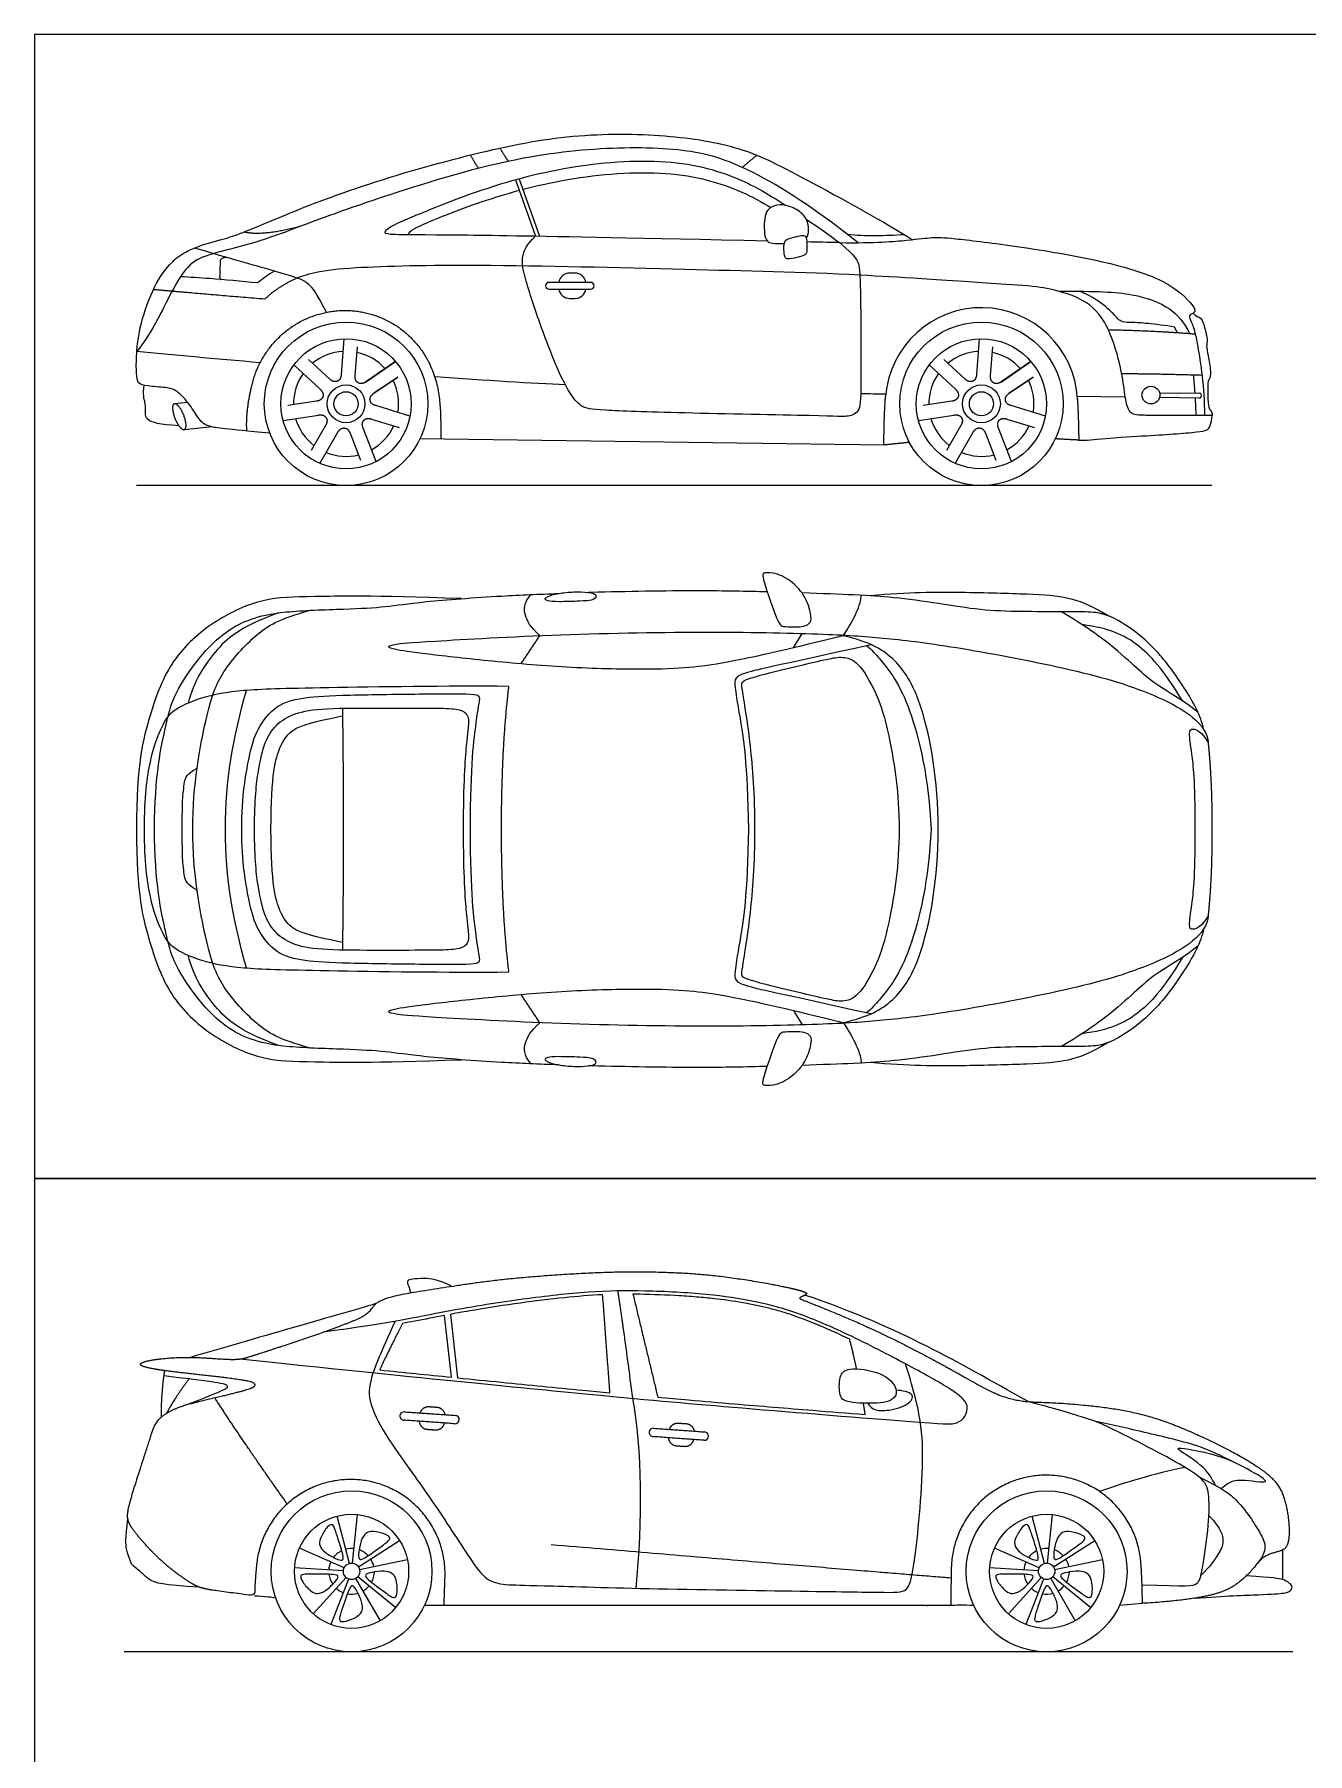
# Model space of a CAD drawing. Header units: millimetres. Extents: x 0.5 to 46.1, y 0.3 to 28.2.
# Drawn here: x 11.79 to 16.73, y 21.47 to 28.15 of the extents above; entities that cross this region are included whole.
import ezdxf

# ---------------------------------------------------------------- set-up
doc = ezdxf.new("R2010")
doc.units = ezdxf.units.MM
for name, color, linetype, true_color in [('AG-DETAIL', 7, 'Continuous', 0x66ffff), ('AG-DIAGRAM', 7, 'Continuous', 0xfecc66), ('AG-TRANSPORT', 7, 'Continuous', 0x66ccff), ('X-VPRT', 6, 'Continuous', 0xff00ff)]:
    doc.layers.add(name, color=color, linetype=linetype, true_color=true_color)

msp = doc.modelspace()

# ---------------------------------------------------------------- linework, layer by layer
at = {"layer": 'AG-DETAIL'}
msp.add_open_spline([(14.994, 27.2107), (14.7662, 27.2224), (14.3222, 27.2314), (13.5394, 27.2534), (13.0563, 27.2437), (12.886, 27.2255), (12.8318, 27.208), (12.8074, 27.1995)], degree=3, knots=[0, 0, 0, 0, 1.491368, 3.113829, 4.366124, 5.080544, 5.584113, 5.584113, 5.584113, 5.584113], dxfattribs=at)
at = {"layer": 'AG-DIAGRAM'}
for points in [[(16.3617, 26.3935), (12.1837, 26.3935)], [(16.6759, 21.8638), (12.1359, 21.8638)]]:
    msp.add_lwpolyline(points, dxfattribs=at)
at = {"layer": 'AG-TRANSPORT'}
for p, q in [((16.2277, 26.9864), (16.2163, 27.0092)), ((12.9899, 26.9637), (12.9795, 26.8248)), ((13.0337, 26.8207), (13.0421, 26.9326)), ((15.4579, 26.9637), (15.4475, 26.8248)), ((15.5017, 26.8207), (15.5101, 26.9326)), ((12.7954, 26.8621), (12.8975, 26.7673)), ((12.9345, 26.8072), (12.8523, 26.8834)), ((13.0743, 26.7957), (13.1906, 26.8751)), ((13.1906, 26.8751), (13.0755, 26.7966)), ((15.2634, 26.8621), (15.3655, 26.7673)), ((15.4025, 26.8072), (15.3203, 26.8834)), ((15.5423, 26.7957), (15.6586, 26.8751)), ((15.6586, 26.8751), (15.5435, 26.7966)), ((13.1988, 26.8148), (13.1049, 26.7508)), ((13.1062, 26.7517), (13.1988, 26.8148)), ((15.6668, 26.8148), (15.5729, 26.7508)), ((15.5742, 26.7517), (15.6668, 26.8148)), ((12.8833, 26.7211), (12.7724, 26.7044)), ((13.0393, 26.7719), (13.0393, 26.7719)), ((13.0699, 26.7269), (13.0699, 26.7269)), ((15.3513, 26.7211), (15.2404, 26.7044)), ((15.5073, 26.7719), (15.5073, 26.7719)), ((15.5379, 26.7269), (15.5379, 26.7269)), ((16.0251, 26.7365), (15.8386, 26.7389)), ((16.3117, 26.7335), (16.1579, 26.735)), ((16.1581, 26.7541), (16.3119, 26.7525)), ((12.7536, 26.6466), (12.8914, 26.6674)), ((13.0973, 26.6519), (13.2045, 26.6189)), ((13.2465, 26.6628), (13.1134, 26.7039)), ((15.2216, 26.6466), (15.3594, 26.6674)), ((15.5653, 26.6519), (15.6725, 26.6189)), ((15.7145, 26.6628), (15.5814, 26.7039)), ((12.4778, 26.6211), (12.3688, 26.6105)), ((12.9186, 26.6274), (12.8625, 26.5303)), ((12.896, 26.4796), (12.9657, 26.6003)), ((13.0139, 26.5966), (13.0548, 26.4923)), ((13.1154, 26.4868), (13.0645, 26.6165)), ((15.3866, 26.6274), (15.3305, 26.5303)), ((15.364, 26.4796), (15.4337, 26.6003)), ((15.4819, 26.5966), (15.5228, 26.4923)), ((15.5834, 26.4868), (15.5325, 26.6165)), ((14.7357, 25.763), (14.7695, 25.819)), ((14.7357, 24.3547), (14.7695, 24.2988)), ((16.0915, 22.0514), (16.0022, 22.0432))]:
    msp.add_line(p, q, dxfattribs=at)
for points in [[(13.656, 27.5815), (13.7343, 27.3615)], [(13.7511, 27.3612), (13.6712, 27.5857)], [(12.3832, 26.7164), (12.3321, 26.7115)], [(15.0875, 26.551), (13.2849, 26.5746)], [(15.8441, 26.57), (15.8773, 26.57)], [(13.4036, 23.1745), (13.4316, 22.9279)], [(13.4082, 22.9303), (13.3809, 23.1702)], [(13.0114, 22.2072), (12.9634, 22.3909)], [(13.0228, 22.208), (13.0426, 22.3969)], [(15.7114, 22.2072), (15.6634, 22.3909)], [(15.7228, 22.208), (15.7426, 22.3969)], [(12.9903, 22.1893), (12.8168, 22.2665)], [(13.0463, 22.1935), (13.2062, 22.2959)], [(15.6903, 22.1893), (15.5168, 22.2665)], [(15.7463, 22.1935), (15.9062, 22.2959)], [(12.9876, 22.1782), (12.798, 22.1893)], [(13.0507, 22.1829), (13.2364, 22.2224)], [(15.6876, 22.1782), (15.498, 22.1893)], [(15.7507, 22.1829), (15.9364, 22.2224)], [(12.9981, 22.1526), (12.871, 22.0115)], [(13.0078, 22.1465), (12.9387, 21.9697)], [(13.0354, 22.1486), (13.1304, 21.9842)], [(13.0441, 22.156), (13.191, 22.0356)], [(15.6981, 22.1526), (15.571, 22.0115)], [(15.7078, 22.1465), (15.6387, 21.9697)], [(15.7354, 22.1486), (15.8304, 21.9842)], [(15.7441, 22.156), (15.891, 22.0356)]]:
    msp.add_lwpolyline(points, dxfattribs=at)
for centre, radius in [((12.9982, 26.711), 0.3175), ((15.4662, 26.711), 0.3175), ((12.9982, 26.711), 0.2529), ((15.4662, 26.711), 0.2529), ((12.9982, 26.711), 0.0735), ((15.4662, 26.711), 0.0735), ((16.1249, 26.7449), 0.0345), ((12.9982, 26.711), 0.0469), ((15.4662, 26.711), 0.0469), ((13.0195, 22.1763), 0.3125), ((15.7195, 22.1763), 0.3125), ((13.0195, 22.1763), 0.2218), ((15.7195, 22.1763), 0.2218), ((13.0195, 22.1763), 0.0319), ((15.7195, 22.1763), 0.0319)]:
    msp.add_circle(centre, radius, dxfattribs=at)
for centre, radius, start, end in [((13.7867, 27.1695), 0.0133, 90, 180), ((13.8675, 27.1751), 0.0438, 90, 169.95517), ((13.8869, 27.1751), 0.0438, 10.04483, 90), ((13.9483, 27.1695), 0.0133, 360, 90), ((13.7867, 27.1695), 0.0133, 180, 270), ((13.8675, 27.1644), 0.0438, 190.72215, 270), ((13.8869, 27.1644), 0.0438, 270, 349.27785), ((13.9483, 27.1695), 0.0133, 270, 0), ((15.4662, 26.711), 0.3734, 2.83851, 175.4442), ((12.9982, 26.711), 0.2041, 93.36233, 129.48767), ((12.9982, 26.711), 0.2041, 41.93635, 78.05767), ((15.4662, 26.711), 0.2041, 93.36233, 129.48767), ((15.4662, 26.711), 0.2041, 41.93635, 78.05767), ((12.9982, 26.711), 0.2041, 144.79233, 180.91767), ((12.9982, 26.711), 0.2041, 350.51233, 26.63321), ((15.4662, 26.711), 0.2041, 144.79233, 180.91767), ((15.4662, 26.711), 0.2041, 350.51233, 26.63321), ((16.3118, 26.743), 0.0095, 269.40418, 95.4032), ((12.9982, 26.711), 0.2041, 196.22233, 232.34767), ((15.4662, 26.711), 0.2041, 196.22233, 232.34767), ((12.9982, 26.711), 0.2041, 299.08233, 335.20767), ((15.4662, 26.711), 0.2041, 299.08233, 335.20767), ((12.9982, 26.711), 0.2041, 247.65233, 283.77767), ((15.4662, 26.711), 0.2041, 247.65233, 283.77767), ((13.2234, 22.7797), 0.0163, 175.95671, 265.95671), ((13.2234, 22.7797), 0.0163, 85.95671, 175.95671), ((13.4216, 22.7657), 0.0163, 355.95671, 85.95671), ((13.4216, 22.7657), 0.0163, 265.95671, 355.95671), ((14.1917, 22.7156), 0.0163, 85.95671, 175.95671), ((14.1917, 22.7156), 0.0163, 175.95671, 265.95671), ((14.3898, 22.7016), 0.0163, 355.95671, 85.95671), ((14.3898, 22.7016), 0.0163, 265.95671, 355.95671), ((13.0195, 22.1763), 0.0886, 115.25966, 142.51245), ((13.0195, 22.1763), 0.0886, 84, 104.64704), ((13.0195, 22.1763), 0.0886, 43.25966, 70.51245), ((15.7195, 22.1763), 0.0886, 115.25966, 142.51245), ((15.7195, 22.1763), 0.0886, 84, 104.64704), ((15.7195, 22.1763), 0.0886, 43.25966, 70.51245), ((13.0195, 22.1763), 0.0886, 156, 176.64704), ((13.0195, 22.1763), 0.0886, 12, 32.64704), ((13.0195, 22.1763), 0.0886, 331.25966, 358.51245), ((15.7195, 22.1763), 0.0886, 156, 176.64704), ((15.7195, 22.1763), 0.0886, 12, 32.64704), ((15.7195, 22.1763), 0.0886, 331.25966, 358.51245), ((13.0195, 22.1763), 0.0886, 187.25966, 214.51245), ((13.0195, 22.1763), 0.0886, 228, 248.64704), ((13.0195, 22.1763), 0.0886, 300, 320.64704), ((15.7195, 22.1763), 0.0886, 187.25966, 214.51245), ((15.7195, 22.1763), 0.0886, 228, 248.64704), ((15.7195, 22.1763), 0.0886, 300, 320.64704), ((13.0195, 22.1763), 0.0886, 259.25966, 286.51245), ((15.7195, 22.1763), 0.0886, 259.25966, 286.51245)]:
    msp.add_arc(centre, radius, start, end, dxfattribs=at)
for points, degree in [([(12.5347, 27.3547), (12.6085, 27.3784), (12.6984, 27.4201), (13.0398, 27.5567), (13.5098, 27.6905), (13.8789, 27.7629), (14.2509, 27.7585), (14.536, 27.711), (14.7304, 27.613), (15.098, 27.4135), (15.1982, 27.3477)], 3), ([(14.9877, 27.3368), (14.7913, 27.4911), (14.5314, 27.6484), (14.3107, 27.7065), (13.9438, 27.7079), (13.5461, 27.6478), (12.965, 27.4577), (12.7384, 27.3664), (12.585, 27.3196), (12.4402, 27.286), (12.3759, 27.2465), (12.3021, 27.1142), (12.2415, 26.9851), (12.1853, 26.9138)], 3), ([(13.5126, 27.6254), (13.4968, 27.6499), (13.4814, 27.6774)], 2), ([(13.6292, 27.6528), (13.612, 27.676), (13.5964, 27.7044)], 2), ([(14.5938, 27.6765), (14.5676, 27.6557), (14.5377, 27.6291)], 2), ([(12.8241, 27.4013), (12.6755, 27.3601), (12.602, 27.3783)], 2), ([(12.7021, 26.5964), (12.5259, 26.6137), (12.4601, 26.6196), (12.4272, 26.6474), (12.3943, 26.7066), (12.3388, 26.7672), (12.3022, 26.7738), (12.2211, 26.7804), (12.1875, 26.7884), (12.1838, 26.8242), (12.1824, 26.8988), (12.1957, 27.0178), (12.2536, 27.176), (12.3168, 27.264), (12.3903, 27.3186), (12.5347, 27.3547)], 3), ([(12.9221, 27.0664), (12.8813, 27.1462), (12.8538, 27.1771), (12.8258, 27.1947), (12.7442, 27.22), (12.51, 27.286), (12.4096, 27.3161)], 3), ([(14.9147, 27.337), (14.9801, 27.2837), (14.9925, 27.2434), (14.9943, 27.2107), (14.9984, 27.0694), (14.9985, 26.7496), (14.9948, 26.6733), (14.9405, 26.6597), (14.8973, 26.6638), (14.256, 26.6757), (13.9695, 26.6857), (13.9085, 26.6958), (13.8682, 26.7514), (13.8256, 26.8278), (13.7534, 27.0125), (13.6903, 27.2052), (13.6678, 27.3031), (13.7341, 27.3615)], 3), ([(14.7866, 27.2968), (14.7889, 27.3035), (14.7883, 27.3253), (14.7874, 27.3612), (14.7748, 27.3662), (14.7471, 27.3608), (14.7103, 27.3511), (14.7008, 27.3438), (14.6983, 27.318), (14.7008, 27.2853), (14.7049, 27.2743), (14.7257, 27.273), (14.7741, 27.285), (14.7842, 27.29), (14.7866, 27.2968)], 3), ([(14.9147, 27.337), (15.0556, 27.3353), (15.1982, 27.3477), (15.2778, 27.3587), (15.3348, 27.3565), (15.5768, 27.328), (15.9232, 27.2724), (16.1951, 27.193), (16.3029, 27.0804), (16.2926, 27.0646), (16.2819, 27.0597), (16.2694, 27.051), (16.2859, 27.021), (16.3017, 26.9754), (16.3324, 26.774), (16.3324, 26.6656)], 3), ([(15.1667, 27.3678), (15.0947, 27.3628), (15.0124, 27.3609), (14.9465, 27.3688)], 3), ([(12.8074, 27.1995), (12.7282, 27.1623), (12.6826, 27.1173)], 2), ([(13.9483, 27.1827), (13.8675, 27.1827), (13.7867, 27.1827)], 2), ([(13.8869, 27.2189), (13.8772, 27.2189), (13.8675, 27.2189)], 2), ([(15.6273, 27.1704), (15.2694, 27.1948), (15.153, 27.2017), (14.994, 27.2107)], 3), ([(12.6826, 27.1173), (12.4079, 27.1399), (12.2498, 27.1545)], 2), ([(13.7867, 27.1562), (13.8675, 27.1562), (13.9483, 27.1562)], 2), ([(13.8675, 27.1205), (13.8772, 27.1205), (13.8869, 27.1205)], 2), ([(16.2888, 27.0633), (16.2977, 27.0518), (16.3145, 27.0494), (16.3275, 27.0311), (16.3428, 26.9688), (16.3443, 26.9563), (16.339, 26.9376), (16.3462, 26.9036), (16.3586, 26.8307), (16.3529, 26.8029), (16.3437, 26.8061), (16.3464, 26.7218), (16.3483, 26.6873), (16.3644, 26.6782), (16.3625, 26.6656)], 3), ([(16.2972, 26.981), (16.1572, 26.9933), (15.9596, 26.9978)], 2), ([(12.6644, 26.8704), (12.4893, 26.8855), (12.3233, 26.9006), (12.1853, 26.9138)], 3), ([(12.3488, 26.6257), (12.2705, 26.6307), (12.2197, 26.6465), (12.2187, 26.6758), (12.2207, 26.7117), (12.2077, 26.7487), (12.2145, 26.7829)], 3), ([(12.9638, 26.7987), (12.9497, 26.793), (12.9345, 26.8072)], 2), ([(12.9795, 26.8248), (12.9779, 26.8041), (12.9638, 26.7987)], 2), ([(13.0453, 26.7925), (13.0321, 26.8), (13.0337, 26.8207)], 2), ([(13.0755, 26.7966), (13.0584, 26.7849), (13.0453, 26.7925)], 2), ([(13.8501, 26.7852), (13.724, 26.7899), (13.544, 26.8012), (13.3425, 26.8158)], 3), ([(15.4318, 26.7987), (15.4177, 26.793), (15.4025, 26.8072)], 2), ([(15.4475, 26.8248), (15.4459, 26.8041), (15.4318, 26.7987)], 2), ([(15.5133, 26.7925), (15.5001, 26.8), (15.5017, 26.8207)], 2), ([(15.5435, 26.7966), (15.5264, 26.7849), (15.5133, 26.7925)], 2), ([(16.3231, 26.8215), (16.1483, 26.8267), (16.011, 26.8273)], 2), ([(16.2962, 26.7527), (16.2939, 26.7857), (16.2905, 26.8225)], 2), ([(12.9082, 26.7387), (12.9038, 26.7242), (12.8833, 26.7211)], 2), ([(12.8975, 26.7673), (12.9127, 26.7532), (12.9082, 26.7387)], 2), ([(13.0914, 26.725), (13.089, 26.74), (13.1062, 26.7517)], 2), ([(13.1134, 26.7039), (13.0935, 26.71), (13.0914, 26.725)], 2), ([(15.0946, 26.7484), (15.062, 26.7488), (15.0293, 26.7492), (14.9972, 26.7496)], 3), ([(15.0875, 26.551), (15.0875, 26.66), (15.0939, 26.7406)], 2), ([(15.3762, 26.7387), (15.3718, 26.7242), (15.3513, 26.7211)], 2), ([(15.3655, 26.7673), (15.3807, 26.7532), (15.3762, 26.7387)], 2), ([(15.5594, 26.725), (15.557, 26.74), (15.5742, 26.7517)], 2), ([(15.5814, 26.7039), (15.5615, 26.71), (15.5594, 26.725)], 2), ([(15.8392, 26.7294), (15.8441, 26.6292), (15.8441, 26.57)], 2), ([(16.3003, 26.6656), (16.2996, 26.6972), (16.2974, 26.7336)], 2), ([(12.8914, 26.6674), (12.9119, 26.6705), (12.9203, 26.6579)], 2), ([(12.9203, 26.6579), (12.929, 26.6454), (12.9186, 26.6274)], 2), ([(13.0645, 26.6165), (13.0569, 26.6358), (13.0673, 26.6469)], 2), ([(13.0673, 26.6469), (13.0775, 26.6581), (13.0973, 26.6519)], 2), ([(15.3594, 26.6674), (15.3799, 26.6705), (15.3883, 26.6579)], 2), ([(15.3883, 26.6579), (15.397, 26.6454), (15.3866, 26.6274)], 2), ([(15.5325, 26.6165), (15.5249, 26.6358), (15.5353, 26.6469)], 2), ([(15.5353, 26.6469), (15.5455, 26.6581), (15.5653, 26.6519)], 2), ([(15.8773, 26.57), (15.9856, 26.5809), (16.0983, 26.5862), (16.2143, 26.5939), (16.3127, 26.602), (16.3447, 26.6076), (16.356, 26.6236), (16.3607, 26.6514), (16.3625, 26.6656)], 3), ([(12.9657, 26.6003), (12.9761, 26.6183), (12.9912, 26.617)], 2), ([(12.9912, 26.617), (13.0063, 26.616), (13.0139, 26.5966)], 2), ([(15.4337, 26.6003), (15.4441, 26.6183), (15.4592, 26.617)], 2), ([(15.4592, 26.617), (15.4743, 26.616), (15.4819, 26.5966)], 2), ([(15.1863, 26.5611), (15.1369, 26.5561), (15.0875, 26.551)], 2), ([(15.8441, 26.57), (15.7986, 26.5724), (15.753, 26.5748)], 2), ([(14.6706, 25.8799), (14.6556, 25.9137), (14.611, 26.049), (14.6181, 26.0549), (14.6708, 26.0562), (14.7434, 26.0136), (14.7869, 25.9541), (14.8054, 25.8929), (14.8059, 25.8587), (14.7759, 25.8461), (14.7468, 25.8435), (14.7008, 25.8461), (14.6856, 25.8461), (14.6706, 25.8799)], 3), ([(13.8256, 25.9424), (13.8482, 25.9423), (13.914, 25.9445), (13.9554, 25.9475), (13.9714, 25.9589), (13.9685, 25.9758), (13.911, 25.9813), (13.8538, 25.9796), (13.7925, 25.9694), (13.7651, 25.9538), (13.7786, 25.9454), (13.803, 25.9426), (13.8256, 25.9424)], 3), ([(15.9579, 25.8876), (15.8928, 25.9283), (15.8047, 25.9624), (15.6651, 25.9714), (15.3917, 25.9792), (15.1852, 25.9792), (15.0348, 25.9655)], 3), ([(13.4464, 25.9542), (13.0906, 25.9675), (12.8436, 25.9603), (12.6824, 25.9603), (12.487, 25.8754), (12.3139, 25.7213), (12.2361, 25.5132), (12.1837, 25.3099), (12.1837, 25.0589)], 3), ([(12.4028, 25.0589), (12.4028, 25.2327), (12.4584, 25.5289), (12.5084, 25.6671), (12.6521, 25.8251), (12.7379, 25.8759), (12.8591, 25.9089)], 3), ([(13.7507, 25.8107), (13.7128, 25.8438), (13.691, 25.8907), (13.6868, 25.9344), (13.7164, 25.9702)], 3), ([(14.9298, 25.8102), (14.9701, 25.8704), (15.0008, 25.9335), (14.9992, 25.9684)], 3), ([(12.7361, 25.8991), (12.5828, 25.8434), (12.4857, 25.7552), (12.4071, 25.6337), (12.3848, 25.5487)], 3), ([(16.3076, 25.512), (16.262, 25.5514), (16.1585, 25.6086), (16.0903, 25.6652), (16.0086, 25.7411), (15.905, 25.8261), (15.7778, 25.9033)], 3), ([(16.2472, 25.5572), (16.1707, 25.6833), (16.0729, 25.7881), (15.9661, 25.8389), (15.8573, 25.8533)], 3), ([(14.9298, 25.8102), (14.7195, 25.7579), (14.4971, 25.7087), (14.3693, 25.6888), (14.2232, 25.6777), (13.915, 25.6817), (13.599, 25.7063), (13.3218, 25.7372), (13.1765, 25.7563), (13.1574, 25.7682), (13.1828, 25.7777), (13.2694, 25.7857), (13.8229, 25.8174), (14.4392, 25.8278), (14.8934, 25.8167), (15.0856, 25.8032), (15.358, 25.7698), (15.8376, 25.6785), (16.1617, 25.584), (16.3443, 25.4672), (16.3467, 25.395)], 3), ([(13.678, 25.7008), (13.7143, 25.7558), (13.7507, 25.8107)], 2), ([(15.2983, 25.0589), (15.2983, 25.2516), (15.2384, 25.576), (15.1252, 25.7347), (15.0299, 25.7865), (14.9298, 25.8102)], 3), ([(14.5864, 25.0589), (14.5864, 25.1938), (14.5692, 25.4054), (14.5416, 25.5737), (14.5369, 25.607), (14.5317, 25.631), (14.5572, 25.6425), (14.6302, 25.6638), (14.7818, 25.6993), (14.8824, 25.7232), (14.9334, 25.7305), (14.9933, 25.7081), (15.0715, 25.5627), (15.1085, 25.4278), (15.1465, 25.2001), (15.1465, 25.0589)], 3), ([(13.6306, 25.6133), (13.3908, 25.6157), (12.8325, 25.607), (12.5863, 25.6006), (12.4307, 25.572), (12.312, 25.517), (12.2798, 25.4529), (12.2345, 25.3401), (12.2138, 25.1853), (12.2138, 25.0589)], 3), ([(12.5294, 25.0589), (12.5294, 25.2529), (12.5578, 25.4059), (12.6114, 25.5977)], 3), ([(12.5931, 25.0589), (12.5931, 25.1886), (12.624, 25.3565), (12.6491, 25.4465), (12.725, 25.5462), (12.8331, 25.572), (12.9804, 25.5803), (13.331, 25.5848), (13.4841, 25.5848), (13.5149, 25.581), (13.5175, 25.5629), (13.5079, 25.5166), (13.48, 25.3082), (13.48, 25.0589)], 3), ([(13.602, 25.0589), (13.602, 25.3727), (13.6306, 25.6133)], 2), ([(12.6427, 25.0589), (12.6427, 25.1763), (12.6571, 25.2966), (12.6819, 25.4002), (12.7224, 25.4652), (12.7945, 25.5115), (12.9058, 25.5295), (13.1386, 25.5295), (13.3509, 25.5295), (13.4307, 25.5269), (13.4699, 25.5108), (13.4763, 25.4767), (13.4667, 25.4169), (13.4532, 25.2394), (13.4532, 25.0589)], 3), ([(12.9837, 25.5285), (12.987, 25.3748), (12.987, 25.0589)], 2), ([(12.7065, 25.0589), (12.7065, 25.2745), (12.7432, 25.3967), (12.7882, 25.4469), (12.8454, 25.4707), (12.9842, 25.4989)], 3), ([(16.2971, 25.0589), (16.2971, 25.2528), (16.2815, 25.3664), (16.2716, 25.4372), (16.2804, 25.4549), (16.322, 25.4375), (16.3467, 25.395)], 3), ([(16.3467, 25.395), (16.3617, 25.2543), (16.3617, 25.0589)], 2), ([(12.3621, 25.0589), (12.3621, 25.1195), (12.3621, 25.1685), (12.3702, 25.2486), (12.3789, 25.2724), (12.4193, 25.2964)], 3), ([(12.1837, 25.0589), (12.1837, 24.8078), (12.2361, 24.6045), (12.3139, 24.3964), (12.487, 24.2424), (12.6824, 24.1574), (12.8436, 24.1574), (13.0906, 24.1502), (13.4464, 24.1635)], 3), ([(12.2138, 25.0589), (12.2138, 24.9325), (12.2345, 24.7776), (12.2798, 24.6648), (12.312, 24.6007), (12.4307, 24.5457), (12.5863, 24.5171), (12.8325, 24.5108), (13.3908, 24.502), (13.6306, 24.5044)], 3), ([(12.4193, 24.8214), (12.3789, 24.8453), (12.3702, 24.8692), (12.3621, 24.9492), (12.3621, 24.9982), (12.3621, 25.0589)], 3), ([(12.8591, 24.2089), (12.7379, 24.2418), (12.6521, 24.2926), (12.5084, 24.4506), (12.4584, 24.5888), (12.4028, 24.885), (12.4028, 25.0589)], 3), ([(12.6114, 24.52), (12.5578, 24.7119), (12.5294, 24.8648), (12.5294, 25.0589)], 3), ([(13.48, 25.0589), (13.48, 24.8095), (13.5079, 24.6011), (13.5175, 24.5548), (13.5149, 24.5368), (13.4841, 24.5329), (13.331, 24.5329), (12.9804, 24.5374), (12.8331, 24.5458), (12.725, 24.5715), (12.6491, 24.6712), (12.624, 24.7613), (12.5931, 24.9292), (12.5931, 25.0589)], 3), ([(13.4532, 25.0589), (13.4532, 24.8783), (13.4667, 24.7008), (13.4763, 24.641), (13.4699, 24.6069), (13.4307, 24.5908), (13.3509, 24.5882), (13.1386, 24.5882), (12.9058, 24.5882), (12.7945, 24.6062), (12.7224, 24.6526), (12.6819, 24.7175), (12.6571, 24.8211), (12.6427, 24.9414), (12.6427, 25.0589)], 3), ([(12.9842, 24.6188), (12.8454, 24.6471), (12.7882, 24.6709), (12.7432, 24.7211), (12.7065, 24.8433), (12.7065, 25.0589)], 3), ([(12.987, 25.0589), (12.987, 24.7429), (12.9837, 24.5892)], 2), ([(13.6306, 24.5044), (13.602, 24.7451), (13.602, 25.0589)], 2), ([(15.1465, 25.0589), (15.1465, 24.9176), (15.1085, 24.6899), (15.0715, 24.555), (14.9933, 24.4096), (14.9334, 24.3872), (14.8824, 24.3945), (14.7818, 24.4185), (14.6302, 24.4539), (14.5572, 24.4753), (14.5317, 24.4867), (14.5369, 24.5107), (14.5416, 24.544), (14.5692, 24.7123), (14.5864, 24.9239), (14.5864, 25.0589)], 3), ([(14.9298, 24.3076), (15.0299, 24.3312), (15.1252, 24.383), (15.2384, 24.5417), (15.2983, 24.8661), (15.2983, 25.0589)], 3), ([(16.3467, 24.7228), (16.322, 24.6802), (16.2804, 24.6628), (16.2716, 24.6805), (16.2815, 24.7514), (16.2971, 24.865), (16.2971, 25.0589)], 3), ([(16.3617, 25.0589), (16.3617, 24.8634), (16.3467, 24.7228)], 2), ([(16.3467, 24.7228), (16.3443, 24.6505), (16.1617, 24.5338), (15.8376, 24.4393), (15.358, 24.3479), (15.0856, 24.3146), (14.8934, 24.3011), (14.4392, 24.29), (13.8229, 24.3003), (13.2694, 24.332), (13.1828, 24.34), (13.1574, 24.3495), (13.1765, 24.3614), (13.3218, 24.3805), (13.599, 24.4115), (13.915, 24.4361), (14.2232, 24.44), (14.3693, 24.4289), (14.4971, 24.4091), (14.7195, 24.3598), (14.9298, 24.3076)], 3), ([(16.3076, 24.6058), (16.262, 24.5663), (16.1585, 24.5091), (16.0903, 24.4525), (16.0086, 24.3766), (15.905, 24.2917), (15.7778, 24.2144)], 3), ([(12.7361, 24.2186), (12.5828, 24.2743), (12.4857, 24.3625), (12.4071, 24.484), (12.3848, 24.569)], 3), ([(16.2472, 24.5606), (16.1707, 24.4345), (16.0729, 24.3296), (15.9661, 24.2788), (15.8573, 24.2644)], 3), ([(13.7507, 24.3071), (13.7143, 24.362), (13.678, 24.4169)], 2), ([(13.7164, 24.1476), (13.6868, 24.1833), (13.691, 24.2271), (13.7128, 24.274), (13.7507, 24.3071)], 3), ([(14.9298, 24.3076), (14.9701, 24.2474), (15.0008, 24.1842), (14.9992, 24.1493)], 3), ([(14.6706, 24.2378), (14.6556, 24.204), (14.611, 24.0688), (14.6181, 24.0629), (14.6708, 24.0615), (14.7434, 24.1041), (14.7869, 24.1636), (14.8054, 24.2248), (14.8059, 24.259), (14.7759, 24.2717), (14.7468, 24.2742), (14.7008, 24.2717), (14.6856, 24.2717), (14.6706, 24.2378)], 3), ([(13.8256, 24.1753), (13.8482, 24.1754), (13.914, 24.1732), (13.9554, 24.1702), (13.9714, 24.1588), (13.9685, 24.142), (13.911, 24.1365), (13.8538, 24.1382), (13.7925, 24.1483), (13.7651, 24.1639), (13.7786, 24.1723), (13.803, 24.1752), (13.8256, 24.1753)], 3), ([(15.9579, 24.2302), (15.8928, 24.1894), (15.8047, 24.1553), (15.6651, 24.1463), (15.3917, 24.1386), (15.1852, 24.1386), (15.0348, 24.1522)], 3), ([(13.408, 23.2834), (13.3556, 23.3115), (13.2946, 23.3145), (13.255, 23.3115), (13.2332, 23.3064), (13.2379, 23.2929), (13.2445, 23.2756), (13.2476, 23.2581)], 3), ([(12.5864, 23.0011), (13.2666, 22.9304), (14.0787, 22.85), (14.4613, 22.8167), (15.3077, 22.7481), (15.3619, 22.7472), (15.3994, 22.767), (15.4169, 22.8103), (15.4016, 22.8446), (15.3348, 22.8934), (15.176, 22.9809), (14.9279, 23.109), (14.7221, 23.1929), (14.5877, 23.2254), (14.4108, 23.2543), (14.1509, 23.2678), (13.9479, 23.2651), (13.6898, 23.2354), (13.4029, 23.1911), (13.1547, 23.1379), (12.9108, 23.1057)], 3), ([(14.0232, 22.8699), (14.009, 23.0602), (13.9949, 23.2506)], 2), ([(14.1121, 22.8482), (14.0791, 23.1023), (14.0545, 23.2657)], 2), ([(14.1126, 23.2526), (14.1608, 23.0526), (14.209, 22.8526)], 2), ([(15.6476, 22.8356), (15.4972, 22.9198), (15.2717, 23.0497), (14.9739, 23.1833), (14.7808, 23.2493)], 3), ([(13.1142, 23.216), (12.9599, 23.1708), (12.6935, 23.0945), (12.3933, 23.0073)], 3), ([(13.1892, 23.1479), (13.1334, 23.0283), (13.0801, 22.9028), (13.0901, 22.8225), (13.1487, 22.7025), (13.3184, 22.4751), (13.4889, 22.2107), (13.5413, 22.1403), (13.6134, 22.1223), (13.719, 22.1232), (14.1248, 22.1086), (14.8325, 22.0988), (15.1268, 22.0934), (15.1854, 22.0961), (15.2034, 22.1918), (15.2242, 22.3605), (15.2404, 22.5924), (15.2359, 22.7548), (15.1998, 22.8947), (15.1715, 22.9821)], 3), ([(13.2175, 23.1394), (13.1542, 23.0149), (13.1289, 22.9586)], 2), ([(14.9816, 22.9626), (14.9697, 23.0166), (14.9545, 23.0777)], 2), ([(12.2807, 22.7756), (12.2802, 22.8586), (12.2937, 22.9558)], 2), ([(12.3793, 22.8237), (12.5272, 22.8804), (12.5498, 22.8965), (12.5111, 22.9089), (12.3934, 22.9228), (12.291, 22.9356)], 3), ([(12.3885, 22.9235), (12.3335, 22.8519), (12.3003, 22.7897)], 2), ([(13.1289, 22.9586), (13.222, 22.9491), (13.3151, 22.9396), (13.4082, 22.9303)], 3), ([(12.7695, 22.4382), (12.5836, 22.7008), (12.4886, 22.8505)], 2), ([(14.125, 22.1105), (14.1504, 22.3718), (14.1481, 22.656), (14.1121, 22.8482)], 3), ([(13.2246, 22.7959), (13.3237, 22.7889), (13.4228, 22.7819)], 2), ([(15.0147, 22.7854), (15.0117, 22.8064), (15.0079, 22.8292)], 2), ([(16.0903, 22.1242), (16.2662, 22.1176), (16.3115, 22.1213), (16.3218, 22.1702), (16.3495, 22.3398), (16.3532, 22.4794), (16.3335, 22.5328), (16.2439, 22.59), (16.0965, 22.6687), (15.9336, 22.7498), (15.8946, 22.7652), (15.7424, 22.8102), (15.6476, 22.8356)], 3), ([(13.4205, 22.7494), (13.3214, 22.7564), (13.2223, 22.7634)], 2), ([(14.1928, 22.7319), (14.2919, 22.7249), (14.391, 22.7179)], 2), ([(14.3887, 22.6854), (14.2896, 22.6924), (14.1905, 22.6994)], 2), ([(16.3116, 22.5428), (16.4074, 22.4961), (16.4578, 22.4573), (16.5192, 22.3748), (16.5543, 22.3163), (16.5804, 22.2621), (16.5431, 22.2128)], 3), ([(12.4286, 22.1147), (12.2822, 22.1232), (12.2342, 22.1376), (12.1913, 22.1849), (12.1623, 22.1997), (12.1576, 22.2311), (12.1439, 22.256), (12.141, 22.3039), (12.1504, 22.3805)], 3), ([(16.3499, 22.3935), (16.3973, 22.3416), (16.4127, 22.2895), (16.3871, 22.2431), (16.3545, 22.1946), (16.3189, 22.1604)], 3), ([(12.9832, 22.22), (12.9784, 22.2183), (12.9608, 22.2232), (12.9132, 22.2493), (12.894, 22.2748), (12.8941, 22.3007), (12.9233, 22.3503), (12.9435, 22.3615), (12.9519, 22.3499), (12.9669, 22.3051), (12.9894, 22.2332), (12.9879, 22.2217), (12.9832, 22.22)], 3), ([(13.0498, 22.2243), (13.0467, 22.2283), (13.0459, 22.2465), (13.0561, 22.3), (13.0744, 22.326), (13.099, 22.334), (13.1552, 22.3215), (13.1721, 22.3058), (13.1637, 22.2942), (13.1257, 22.2661), (13.0643, 22.2225), (13.0529, 22.2203), (13.0498, 22.2243)], 3), ([(15.6832, 22.22), (15.6784, 22.2183), (15.6608, 22.2232), (15.6132, 22.2493), (15.594, 22.2748), (15.5941, 22.3007), (15.6233, 22.3503), (15.6435, 22.3615), (15.6519, 22.3499), (15.6669, 22.3051), (15.6894, 22.2332), (15.6879, 22.2217), (15.6832, 22.22)], 3), ([(15.7498, 22.2243), (15.7467, 22.2283), (15.7459, 22.2465), (15.7561, 22.3), (15.7744, 22.326), (15.799, 22.334), (15.8552, 22.3215), (15.8721, 22.3058), (15.8637, 22.2942), (15.8257, 22.2661), (15.7643, 22.2225), (15.7529, 22.2203), (15.7498, 22.2243)], 3), ([(15.3483, 22.15), (14.9006, 22.1858), (13.7955, 22.2793)], 2), ([(16.6373, 22.144), (16.6373, 22.215), (16.6373, 22.2603)], 2), ([(13.0745, 22.1623), (13.0774, 22.1664), (13.0944, 22.1728), (13.1484, 22.1797), (13.1788, 22.1703), (13.194, 22.1493), (13.1995, 22.0921), (13.1898, 22.0711), (13.1762, 22.0755), (13.1377, 22.103), (13.0772, 22.1479), (13.0716, 22.1581), (13.0745, 22.1623)], 3), ([(15.7745, 22.1623), (15.7774, 22.1664), (15.7944, 22.1728), (15.8484, 22.1797), (15.8788, 22.1703), (15.894, 22.1493), (15.8995, 22.0921), (15.8898, 22.0711), (15.8762, 22.0755), (15.8377, 22.103), (15.7772, 22.1479), (15.7716, 22.1581), (15.7745, 22.1623)], 3), ([(12.9667, 22.1553), (12.9668, 22.1502), (12.9567, 22.135), (12.9171, 22.0978), (12.887, 22.0874), (12.8624, 22.0955), (12.8243, 22.1386), (12.8198, 22.1613), (12.8334, 22.1657), (12.8807, 22.1661), (12.956, 22.1653), (12.9666, 22.1603), (12.9667, 22.1553)], 3), ([(13.0231, 22.1196), (13.028, 22.1182), (13.0393, 22.1039), (13.0625, 22.0547), (13.063, 22.0228), (13.0477, 22.002), (12.995, 21.979), (12.972, 21.9818), (12.972, 21.9961), (12.9863, 22.0412), (13.0103, 22.1126), (13.0183, 22.1211), (13.0231, 22.1196)], 3), ([(15.6667, 22.1553), (15.6668, 22.1502), (15.6567, 22.135), (15.6171, 22.0978), (15.587, 22.0874), (15.5624, 22.0955), (15.5243, 22.1386), (15.5198, 22.1613), (15.5334, 22.1657), (15.5807, 22.1661), (15.656, 22.1653), (15.6666, 22.1603), (15.6667, 22.1553)], 3), ([(15.7231, 22.1196), (15.728, 22.1182), (15.7393, 22.1039), (15.7625, 22.0547), (15.763, 22.0228), (15.7477, 22.002), (15.695, 21.979), (15.672, 21.9818), (15.672, 21.9961), (15.6863, 22.0412), (15.7103, 22.1126), (15.7183, 22.1211), (15.7231, 22.1196)], 3), ([(16.295, 22.072), (16.4144, 22.0809), (16.5663, 22.086), (16.6521, 22.091), (16.67, 22.1015), (16.6758, 22.1194), (16.6615, 22.131), (16.6409, 22.1458), (16.6024, 22.1516), (16.4959, 22.1591)], 3)]:
    msp.add_open_spline(points, degree=degree, dxfattribs=at)
for points, knots in [([(14.6344, 27.3432), (13.6369, 27.365), (13.2603, 27.3667), (13.1538, 27.368), (13.1476, 27.3762), (13.1589, 27.3952), (13.2451, 27.4341), (13.5178, 27.5444), (13.8457, 27.6373), (14.2606, 27.6707), (14.5282, 27.5935), (14.6515, 27.5172), (14.7051, 27.4818)], [12.088548, 12.088548, 12.088548, 12.088548, 13.111973, 14.225726, 15.339479, 16.453231, 17.566984, 18.680737, 19.79449, 20.908242, 22.021995, 22.875583, 22.875583, 22.875583, 22.875583]), ([(13.6859, 27.5443), (13.7409, 27.5587), (13.9154, 27.5976), (14.2606, 27.6254), (14.5021, 27.5557), (14.6126, 27.4946), (14.648, 27.473)], [19.241699, 19.241699, 19.241699, 19.241699, 19.79449, 20.908242, 22.021995, 22.574317, 22.574317, 22.574317, 22.574317]), ([(13.2418, 27.3672), (13.2406, 27.376), (13.2451, 27.3888), (13.4685, 27.4791), (13.6205, 27.5266), (13.6707, 27.5402)], [16.126379, 16.126379, 16.126379, 16.126379, 17.373132, 18.619885, 19.190313, 19.190313, 19.190313, 19.190313]), ([(14.786, 27.3543), (14.7995, 27.3728), (14.7926, 27.4335), (14.7494, 27.4671), (14.6942, 27.489), (14.6459, 27.4768), (14.6254, 27.4507), (14.6223, 27.4092), (14.6226, 27.3736), (14.6306, 27.3364), (14.6574, 27.3328), (14.7002, 27.333)], [0.006264, 0.006264, 0.006264, 0.006264, 0.169225, 0.338451, 0.507676, 0.676902, 0.846127, 1.015352, 1.184578, 1.353803, 1.518965, 1.518965, 1.518965, 1.518965]), ([(14.785, 27.4285), (14.8305, 27.3981), (14.8763, 27.3671), (14.9147, 27.337), (14.8711, 27.338), (14.8289, 27.3389), (14.7878, 27.3398)], [11.2956449, 11.2956449, 11.2956449, 11.2956449, 11.9992568, 11.9992568, 11.9992568, 12.0381655, 12.0381655, 12.0381655, 12.0381655]), ([(12.6543, 27.1804), (12.5928, 27.1869), (12.4694, 27.1977), (12.3934, 27.2025), (12.3554, 27.2047)], [0, 0, 0, 0, 0.780438, 1.392757, 1.392757, 1.392757, 1.392757]), ([(12.7196, 27.2264), (12.7078, 27.2193), (12.6847, 27.2041), (12.6643, 27.1885), (12.6543, 27.1804)], [0, 0, 0, 0, 0.3684982, 0.7240579, 0.7240579, 0.7240579, 0.7240579]), ([(16.3625, 26.6656), (16.1618, 26.6656), (16.0801, 26.6656), (16.0398, 26.6709), (16.0238, 26.7319), (16.0149, 26.8237), (15.9735, 26.9841), (15.9001, 27.1073), (15.7525, 27.1554), (15.6814, 27.1657), (15.6273, 27.1704)], [0, 0, 0, 0, 0.620923, 1.241847, 1.86277, 2.483694, 3.104617, 3.725541, 4.346464, 4.805129, 4.805129, 4.805129, 4.805129]), ([(15.7665, 27.1481), (15.9119, 27.1493), (16.0644, 27.1427), (16.2068, 27.0852), (16.251, 27.03), (16.2752, 26.9828)], [0, 0, 0, 0, 0.645216, 1.290432, 1.895068, 1.895068, 1.895068, 1.895068]), ([(16.2163, 27.0092), (16.1809, 27.0151), (16.1095, 27.0237), (16.0705, 27.0263), (16.0443, 27.027), (16.0098, 27.027), (15.9916, 27.0467), (15.927, 27.1163), (15.8466, 27.1482)], [0, 0, 0, 0, 0.594649, 1.102995, 1.102995, 1.102995, 1.344848, 1.828556, 1.828556, 1.828556, 1.828556]), ([(14.6343, 25.9803), (14.5538, 25.9826), (14.3574, 25.9867), (14.0793, 25.9817), (13.9443, 25.9781), (13.9401, 25.9779)], [7.856433, 7.856433, 7.856433, 7.856433, 8.353157, 8.995708, 9.016292, 9.016292, 9.016292, 9.016292]), ([(16.329, 25.4473), (16.3197, 25.4975), (16.2582, 25.608), (16.1488, 25.7586), (16.0274, 25.8565), (15.9487, 25.8935), (15.9039, 25.9029), (15.7861, 25.9034), (15.6184, 25.9034), (15.4621, 25.9081), (15.3057, 25.9357), (15.114, 25.9607), (15.0075, 25.9678), (14.8461, 25.9737), (14.7693, 25.9762)], [0, 0, 0, 0, 0.642551, 1.285101, 1.927652, 2.570202, 3.212753, 3.855303, 4.497854, 5.140404, 5.782955, 6.425506, 7.068056, 7.570455, 7.570455, 7.570455, 7.570455]), ([(12.2544, 25.0589), (12.2544, 25.2653), (12.3078, 25.5085), (12.327, 25.5737), (12.4244, 25.7306), (12.5375, 25.8353), (12.6256, 25.8764), (12.7402, 25.9061), (13.008, 25.914), (13.1544, 25.9213), (13.2768, 25.942), (13.5659, 25.9637), (13.7468, 25.9717), (13.8251, 25.9744)], [16.063764, 16.063764, 16.063764, 16.063764, 16.706314, 17.348865, 17.991415, 18.633966, 19.276517, 19.919067, 20.561618, 21.204168, 21.846719, 22.489269, 22.912707, 22.912707, 22.912707, 22.912707]), ([(15.0385, 25.7753), (14.6813, 25.6964), (14.5398, 25.667), (14.5087, 25.6467), (14.5063, 25.6189), (14.5222, 25.5284), (14.5581, 25.3127), (14.5611, 25.0589)], [-3.685911, -3.685911, -3.685911, -3.685911, -2.985941, -2.239456, -1.49297, -0.746485, 0, 0, 0, 0]), ([(15.0211, 25.7715), (15.0388, 25.7571), (15.0931, 25.6959), (15.189, 25.573), (15.2625, 25.2515), (15.2707, 25.0589)], [-2.397609, -2.397609, -2.397609, -2.397609, -1.998997, -0.999498, 0, 0, 0, 0]), ([(13.8251, 24.1433), (13.7468, 24.146), (13.5659, 24.154), (13.2768, 24.1757), (13.1544, 24.1965), (13.008, 24.2038), (12.7402, 24.2116), (12.6256, 24.2413), (12.5375, 24.2824), (12.4244, 24.3872), (12.327, 24.544), (12.3078, 24.6093), (12.2544, 24.8524), (12.2544, 25.0589)], [9.214821, 9.214821, 9.214821, 9.214821, 9.638258, 10.280809, 10.923359, 11.56591, 12.20846, 12.851011, 13.493562, 14.136112, 14.778663, 15.421213, 16.063764, 16.063764, 16.063764, 16.063764]), ([(14.5611, 25.0589), (14.5581, 24.805), (14.5222, 24.5893), (14.5063, 24.4988), (14.5087, 24.471), (14.5398, 24.4508), (14.6813, 24.4213), (15.0385, 24.3424)], [0, 0, 0, 0, 0.746485, 1.49297, 2.239456, 2.985941, 3.685911, 3.685911, 3.685911, 3.685911]), ([(15.2707, 25.0589), (15.2625, 24.8663), (15.189, 24.5447), (15.0931, 24.4218), (15.0388, 24.3606), (15.0211, 24.3462)], [0, 0, 0, 0, 0.999498, 1.998997, 2.397609, 2.397609, 2.397609, 2.397609]), ([(16.329, 24.6704), (16.3197, 24.6202), (16.2582, 24.5097), (16.1488, 24.3592), (16.0274, 24.2612), (15.9487, 24.2242), (15.9039, 24.2148), (15.7861, 24.2143), (15.6184, 24.2143), (15.4621, 24.2096), (15.3057, 24.182), (15.114, 24.157), (15.0075, 24.1499), (14.8461, 24.1441), (14.7693, 24.1416)], [0, 0, 0, 0, 0.642551, 1.285101, 1.927652, 2.570202, 3.212753, 3.855303, 4.497854, 5.140404, 5.782955, 6.425506, 7.068056, 7.570455, 7.570455, 7.570455, 7.570455]), ([(14.6343, 24.1374), (14.5538, 24.1351), (14.3574, 24.131), (14.0793, 24.1361), (13.9443, 24.1397), (13.9401, 24.1398)], [7.856433, 7.856433, 7.856433, 7.856433, 8.353157, 8.995708, 9.016292, 9.016292, 9.016292, 9.016292]), ([(13.9949, 23.2506), (13.9452, 23.2484), (13.8387, 23.2394), (13.6704, 23.2183), (13.5229, 23.196), (13.4323, 23.1798), (13.4036, 23.1745)], [4.271795, 4.271795, 4.271795, 4.271795, 4.761749, 5.323326, 5.941137, 6.229163, 6.229163, 6.229163, 6.229163]), ([(14.9545, 23.0777), (14.9312, 23.0888), (14.8658, 23.1191), (14.7814, 23.1541), (14.7034, 23.181), (14.6529, 23.1954), (14.604, 23.2068), (14.5328, 23.2208), (14.4541, 23.2328), (14.3666, 23.2415), (14.2668, 23.2484), (14.1814, 23.2518), (14.1213, 23.2525), (14.1126, 23.2526)], [1.035555, 1.035555, 1.035555, 1.035555, 1.289087, 1.745548, 1.934127, 2.101196, 2.261391, 2.428923, 2.81543, 3.04401, 3.294174, 3.799931, 3.885494, 3.885494, 3.885494, 3.885494]), ([(13.3809, 23.1702), (13.3424, 23.1629), (13.288, 23.1522), (13.2334, 23.1422), (13.2175, 23.1394)], [19.2550344, 19.2550344, 19.2550344, 19.2550344, 19.6409015, 19.8007224, 19.8007224, 19.8007224, 19.8007224]), ([(13.4316, 22.9279), (13.4884, 22.9222), (13.6507, 22.906), (13.8478, 22.8867), (13.9883, 22.8732), (14.0232, 22.8699)], [7.04322, 7.04322, 7.04322, 7.04322, 7.604617, 8.64849, 8.993346, 8.993346, 8.993346, 8.993346]), ([(15.0725, 22.831), (15.0908, 22.8327), (15.1172, 22.8385), (15.139, 22.8628), (15.1321, 22.9024), (15.0771, 22.9527), (14.9541, 22.9706), (14.9129, 22.9417), (14.9131, 22.8696), (14.9242, 22.8415), (14.9679, 22.8283), (15.0423, 22.8281), (15.0725, 22.831)], [0, 0, 0, 0, 0.351975, 0.725744, 1.059275, 1.54425, 2.171207, 2.544175, 3.011821, 3.308737, 3.683351, 4.263901, 4.263901, 4.263901, 4.263901]), ([(14.209, 22.8526), (14.2488, 22.849), (14.3481, 22.8401), (14.5487, 22.8232), (14.7774, 22.8045), (14.9467, 22.7908), (15.0147, 22.7854)], [5.235362, 5.235362, 5.235362, 5.235362, 5.628763, 6.215952, 7.216907, 7.887817, 7.887817, 7.887817, 7.887817]), ([(15.0253, 22.829), (15.0317, 22.8184), (15.052, 22.7965), (15.1241, 22.8033), (15.1866, 22.823), (15.2092, 22.8676), (15.1596, 22.8793), (15.1351, 22.8794)], [0, 0, 0, 0, 0.349449, 0.738156, 1.284764, 1.60131, 2.005702, 2.005702, 2.005702, 2.005702]), ([(16.398, 22.4973), (16.4054, 22.5053), (16.4248, 22.5207), (16.4705, 22.539), (16.5894, 22.514), (16.544, 22.5518), (16.4292, 22.6087), (16.3167, 22.666), (16.0951, 22.7167), (15.9702, 22.7464), (15.905, 22.7601)], [0, 0, 0, 0, 0.328206, 0.75282, 1.303054, 1.591332, 2.247254, 2.909086, 3.76142, 4.570999, 4.570999, 4.570999, 4.570999]), ([(16.3755, 22.5101), (16.3596, 22.5389), (16.3348, 22.5888), (16.1988, 22.6627), (16.287, 22.6486), (16.3846, 22.6295), (16.4361, 22.6055)], [0, 0, 0, 0, 0.569004, 1.161929, 1.531896, 2.279167, 2.279167, 2.279167, 2.279167]), ([(16.2574, 22.58), (16.1979, 22.5676), (16.0797, 22.5382), (15.9765, 22.5044), (15.9254, 22.4859)], [0, 0, 0, 0, 0.773701, 1.504649, 1.504649, 1.504649, 1.504649]), ([(12.6431, 22.0816), (12.6605, 22.0807), (12.6952, 22.0777), (12.7145, 22.0753), (12.7242, 22.074)], [0, 0, 0, 0, 0.4139857, 0.7233142, 0.7233142, 0.7233142, 0.7233142]), ([(13.3785, 22.0435), (13.3612, 22.0431), (13.3266, 22.0433), (13.3106, 22.0438), (13.3026, 22.0441)], [0, 0, 0, 0, 0.4125831, 0.6932217, 0.6932217, 0.6932217, 0.6932217]), ([(15.4365, 22.0438), (15.418, 22.0445), (15.381, 22.0448), (15.3587, 22.044), (15.3476, 22.0435)], [0, 0, 0, 0, 0.4266611, 0.75778, 0.75778, 0.75778, 0.75778])]:
    msp.add_open_spline(points, degree=3, knots=knots, dxfattribs=at)
for points, weights, degree, knots in [([(12.5345, 27.2795), (12.5096, 27.2804), (12.509, 27.2651), (12.5081, 27.2296), (12.5072, 27.2062), (12.5069, 27.1985), (12.5128, 27.1937)], [1, 0.707106781187, 1, 1, 1, 0.828852573781, 0.857719621233], 2, [1.5668175, 1.5668175, 1.5668175, 1.6528679, 1.6528679, 1.893878, 1.893878, 1.9441601, 1.9441601, 1.9441601]), ([(12.6129, 26.6052), (12.6089, 26.6609), (12.619, 26.7398), (12.6407, 26.8131), (12.6971, 26.9883), (12.8487, 27.0901), (13.0305, 27.0718), (13.2122, 27.0534), (13.3403, 26.9233), (13.3675, 26.6665), (13.3657, 26.6106), (13.3657, 26.5735)], [1, 1, 1, 1, 0.846595895994, 0.846595895994, 1, 0.846595895994, 0.846595895994, 1, 1, 1], 3, [0, 0, 0, 0, 0.694642, 0.694642, 0.694642, 2.136562, 2.136562, 2.136562, 3.578482, 3.578482, 4.130523, 4.130523, 4.130523, 4.130523]), ([(12.3273, 26.6733), (12.315, 26.7223), (12.3381, 26.71), (12.3613, 26.6976), (12.3736, 26.6486), (12.386, 26.5996), (12.3628, 26.612), (12.3396, 26.6243), (12.3273, 26.6733)], [1, 0.707106781187, 1, 0.707106781187, 1, 0.707106781187, 1, 0.707106781187, 1], 2, [0, 0, 0, 0.0939126, 0.0939126, 0.1878252, 0.1878252, 0.2817378, 0.2817378, 0.3756505, 0.3756505, 0.3756505]), ([(13.3785, 22.0435), (13.9106, 22.0435), (14.5669, 22.0435), (15.3476, 22.0435), (15.3476, 22.1008), (15.3481, 22.1496), (15.3491, 22.1898), (15.3542, 22.398), (15.5017, 22.5451), (15.7099, 22.5496), (15.9182, 22.5542), (16.072, 22.4137), (16.0862, 22.2058), (16.0897, 22.1539), (16.0915, 22.1024), (16.0915, 22.0514), (16.3485, 22.0682), (16.467, 22.1212), (16.5327, 22.2003), (16.565, 22.2404), (16.6324, 22.2549), (16.6547, 22.2705), (16.6647, 22.3195), (16.6558, 22.4209), (16.6268, 22.5134), (16.551, 22.5791), (16.4051, 22.6626), (16.1623, 22.7729), (15.9627, 22.815), (15.7295, 22.834), (15.6411, 22.8325), (15.5307, 22.8552), (15.3889, 22.9385), (15.2135, 23.0343), (15.0169, 23.1308), (14.8678, 23.1922), (14.7797, 23.2279), (14.7537, 23.2369), (14.7696, 23.2431), (14.791, 23.2544), (14.7844, 23.2602), (14.7288, 23.278), (14.459, 23.3263), (14.2382, 23.3402), (13.9948, 23.3417), (13.6059, 23.3138), (13.4063, 23.2831), (13.1962, 23.2514), (13.1348, 23.2302), (13.1085, 23.2149), (13.0873, 23.1769), (13.0288, 23.1498), (12.9754, 23.1293), (12.8709, 23.0906), (12.6253, 23.0102), (12.5829, 22.997), (12.4938, 23.0022), (12.4192, 23.008), (12.3242, 23.0073), (12.2263, 22.9963), (12.1919, 22.9817), (12.208, 22.9707), (12.2717, 22.9576), (12.4099, 22.9416), (12.5999, 22.9204), (12.6452, 22.9079), (12.6489, 22.8926), (12.5831, 22.8729), (12.4384, 22.8385), (12.3505, 22.8185), (12.2643, 22.7725), (12.2442, 22.7157), (12.203, 22.5864), (12.1462, 22.4115), (12.1473, 22.3636), (12.2209, 22.2756), (12.2977, 22.1988), (12.4035, 22.1219), (12.453, 22.1043), (12.576, 22.0901), (12.6431, 22.0816), (12.6431, 22.1135), (12.6457, 22.1541), (12.6507, 22.2034), (12.672, 22.4112), (12.8316, 22.546), (13.04, 22.5323), (13.2484, 22.5185), (13.3889, 22.3639), (13.3826, 22.1551), (13.3813, 22.1109), (13.3799, 22.0737), (13.3785, 22.0435)], [1, 1, 1, 1, 1, 1, 1, 0.815551695555, 0.815551695555, 1, 0.815551695555, 0.815551695555, 1, 1, 1, 1, 1, 1, 1, 1, 1, 1, 1, 1, 1, 1, 1, 1, 1, 1, 1, 1, 1, 1, 1, 1, 1, 1, 1, 1, 1, 1, 1, 1, 1, 1, 1, 1, 1, 1, 1, 1, 1, 1, 1, 1, 1, 1, 1, 1, 1, 1, 1, 1, 1, 1, 1, 1, 1, 1, 1, 1, 1, 1, 1, 1, 1, 1, 1, 1, 1, 1, 1, 1, 0.81315695363, 0.81315695363, 1, 0.81315695363, 0.81315695363, 1, 1, 1, 1], 3, [3.914137, 3.914137, 3.914137, 3.914137, 10.34799, 10.34799, 10.34799, 10.827981, 10.827981, 10.827981, 12.390797, 12.390797, 12.390797, 13.953613, 13.953613, 13.953613, 14.460981, 14.460981, 14.460981, 14.85503, 15.249078, 15.643127, 16.037176, 16.431225, 16.825273, 17.219322, 17.613371, 18.00742, 18.401468, 18.795517, 19.189566, 19.583615, 19.977663, 20.371712, 20.765761, 21.15981, 21.553858, 21.947907, 22.341956, 22.736005, 23.130053, 23.524102, 23.918151, 24.3122, 24.706249, 25.100297, 25.494346, 25.888395, 26.282444, 26.676492, 27.070541, 27.46459, 27.858639, 28.252687, 28.646736, 29.040785, 29.434834, 29.828882, 30.222931, 30.61698, 31.011029, 31.405077, 31.799126, 32.193175, 32.587224, 32.981272, 33.375321, 33.76937, 34.163419, 34.557467, 34.951516, 35.345565, 35.739614, 36.133662, 36.527711, 36.92176, 37.315809, 37.709858, 38.103906, 38.497955, 38.892004, 39.271609, 39.271609, 39.271609, 39.672418, 39.672418, 39.672418, 41.245872, 41.245872, 41.245872, 42.819326, 42.819326, 42.819326, 43.185747, 43.185747, 43.185747, 43.185747]), ([(13.2866, 22.7915), (13.2938, 22.8181), (13.3213, 22.8161), (13.3361, 22.8151), (13.3509, 22.814), (13.3784, 22.8121), (13.3818, 22.7848)], [0.931782223573, 0.746519062699, 1, 1, 1, 0.746519062699, 0.931782223573], 2, [0.5246215, 0.5246215, 0.5246215, 0.674222, 0.674222, 0.7718, 0.7718, 0.9214004, 0.9214004, 0.9214004]), ([(13.3796, 22.7523), (13.3744, 22.7225), (13.3442, 22.7247), (13.3294, 22.7257), (13.3145, 22.7268), (13.2844, 22.7289), (13.2834, 22.7591)], [0.961209983251, 0.727990884347, 1, 1, 1, 0.727990884347, 0.961209983251], 2, [1.0150475, 1.0150475, 1.0150475, 1.175583, 1.175583, 1.273161, 1.273161, 1.4336965, 1.4336965, 1.4336965]), ([(14.2548, 22.7275), (14.2621, 22.754), (14.2895, 22.7521), (14.3043, 22.751), (14.3192, 22.75), (14.3466, 22.748), (14.3501, 22.7207)], [0.931782223573, 0.746519062699, 1, 1, 1, 0.746519062699, 0.931782223573], 2, [0.5246215, 0.5246215, 0.5246215, 0.674222, 0.674222, 0.7718, 0.7718, 0.9214004, 0.9214004, 0.9214004]), ([(14.3478, 22.6883), (14.3426, 22.6585), (14.3124, 22.6606), (14.2976, 22.6616), (14.2828, 22.6627), (14.2526, 22.6648), (14.2516, 22.6951)], [0.961209983251, 0.727990884347, 1, 1, 1, 0.727990884347, 0.961209983251], 2, [1.0150475, 1.0150475, 1.0150475, 1.175583, 1.175583, 1.273161, 1.273161, 1.4336965, 1.4336965, 1.4336965])]:
    msp.add_rational_spline(points, weights, degree=degree, knots=knots, dxfattribs=at)
at = {"layer": 'X-VPRT'}
for points in [[(11.7875, 28.1459), (11.7875, 23.7026), (19.2437, 23.7026), (19.2437, 28.1459)], [(11.7875, 23.7026), (11.7875, 18.8886), (19.4075, 18.8886), (19.4075, 23.7026)]]:
    msp.add_lwpolyline(points, close=True, dxfattribs=at)

doc.saveas('drawing.dxf')
